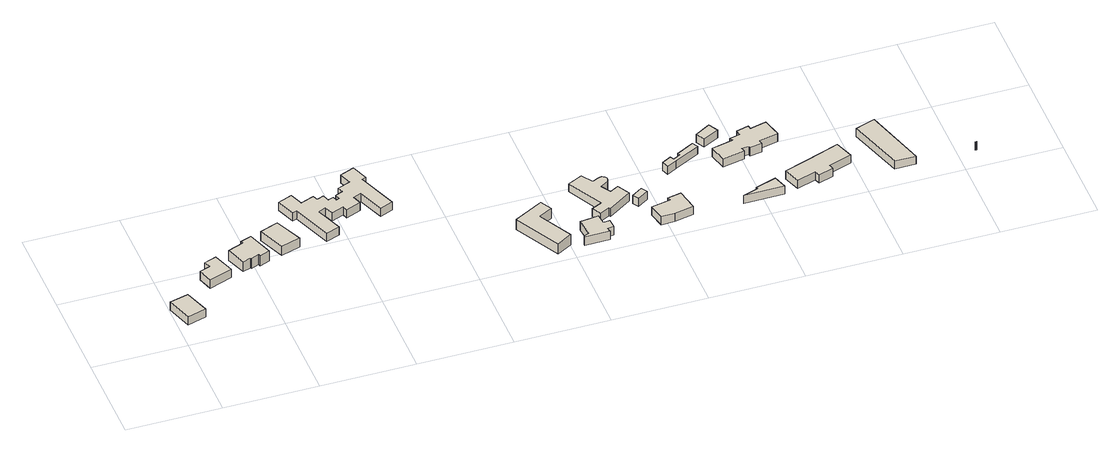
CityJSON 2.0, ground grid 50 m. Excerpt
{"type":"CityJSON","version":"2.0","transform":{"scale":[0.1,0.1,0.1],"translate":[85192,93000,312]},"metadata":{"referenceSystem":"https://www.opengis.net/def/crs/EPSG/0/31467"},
"CityObjects":{
"building1":{"type":"Building","geometry":[{"type":"Solid","lod":"1","boundaries":[[[[0,1,2,3]],[[2,4,5,3]],[[1,6,4,2]],[[0,7,6,1]],[[3,5,7,0]],[[4,6,7,5]]]]}]},
"building2":{"type":"Building","geometry":[{"type":"Solid","lod":"1","boundaries":[[[[8,9,10,11,12,13]],[[12,14,15,13]],[[11,16,14,12]],[[10,17,16,11]],[[9,18,17,10]],[[8,19,18,9]],[[13,15,19,8]],[[14,16,17,18,19,15]]]]}]},
"building3":{"type":"Building","geometry":[{"type":"Solid","lod":"1","boundaries":[[[[20,21,22,23,24,25,26,27,28,29]],[[28,30,31,29]],[[27,32,30,28]],[[26,33,32,27]],[[25,34,33,26]],[[24,35,34,25]],[[23,36,35,24]],[[22,37,36,23]],[[21,38,37,22]],[[20,39,38,21]],[[29,31,39,20]],[[30,32,33,34,35,36,37,38,39,31]]]]}]},
"building4":{"type":"Building","geometry":[{"type":"Solid","lod":"1","boundaries":[[[[40,41,42,43]],[[42,44,45,43]],[[41,46,44,42]],[[40,47,46,41]],[[43,45,47,40]],[[44,46,47,45]]]]}]},
"building5":{"type":"Building","geometry":[{"type":"Solid","lod":"1","boundaries":[[[[48,49,50,51,52,53,54,55,56,57,58,59,60,61,62,63,64,65,66,67,68,69,70,71,72,73,74,75,76,77,78,79]],[[78,80,81,79]],[[77,82,80,78]],[[76,83,82,77]],[[75,84,83,76]],[[74,85,84,75]],[[73,86,85,74]],[[72,87,86,73]],[[71,88,87,72]],[[70,89,88,71]],[[69,90,89,70]],[[68,91,90,69]],[[67,92,91,68]],[[66,93,92,67]],[[65,94,93,66]],[[64,95,94,65]],[[63,96,95,64]],[[62,97,96,63]],[[61,98,97,62]],[[60,99,98,61]],[[59,100,99,60]],[[58,101,100,59]],[[57,102,101,58]],[[56,103,102,57]],[[55,104,103,56]],[[54,105,104,55]],[[53,106,105,54]],[[52,107,106,53]],[[51,108,107,52]],[[50,109,108,51]],[[49,110,109,50]],[[48,111,110,49]],[[79,81,111,48]],[[80,82,83,84,85,86,87,88,89,90,91,92,93,94,95,96,97,98,99,100,101,102,103,104,105,106,107,108,109,110,111,81]]]]}]},
"building6":{"type":"Building","geometry":[{"type":"Solid","lod":"1","boundaries":[[[[112,113,114,115,116,117]],[[116,118,119,117]],[[115,120,118,116]],[[114,121,120,115]],[[113,122,121,114]],[[112,123,122,113]],[[117,119,123,112]],[[118,120,121,122,123,119]]]]}]},
"building7":{"type":"Building","geometry":[{"type":"Solid","lod":"1","boundaries":[[[[124,125,126,127,128,129,130,131,132,133,134]],[[133,135,136,134]],[[132,137,135,133]],[[131,138,137,132]],[[130,139,138,131]],[[129,140,139,130]],[[128,141,140,129]],[[127,142,141,128]],[[126,143,142,127]],[[125,144,143,126]],[[124,145,144,125]],[[134,136,145,124]],[[135,137,138,139,140,141,142,143,144,145,136]]]]}]},
"building8":{"type":"Building","geometry":[{"type":"Solid","lod":"1","boundaries":[[[[146,147,148,149,150,151,152,153,154,155,156,157,158,159,160,161,162,163,164]],[[163,165,166,164]],[[162,167,165,163]],[[161,168,167,162]],[[160,169,168,161]],[[159,170,169,160]],[[158,171,170,159]],[[157,172,171,158]],[[156,173,172,157]],[[155,174,173,156]],[[154,175,174,155]],[[153,176,175,154]],[[152,177,176,153]],[[151,178,177,152]],[[150,179,178,151]],[[149,180,179,150]],[[148,181,180,149]],[[147,182,181,148]],[[146,183,182,147]],[[164,166,183,146]],[[165,167,168,169,170,171,172,173,174,175,176,177,178,179,180,181,182,183,166]]]]}]},
"building9":{"type":"Building","geometry":[{"type":"Solid","lod":"1","boundaries":[[[[184,185,186,187]],[[186,188,189,187]],[[185,190,188,186]],[[184,191,190,185]],[[187,189,191,184]],[[188,190,191,189]]]]}]},
"building10":{"type":"Building","geometry":[{"type":"Solid","lod":"1","boundaries":[[[[192,193,194,195,196,197,198]],[[197,199,200,198]],[[196,201,199,197]],[[195,202,201,196]],[[194,203,202,195]],[[193,204,203,194]],[[192,205,204,193]],[[198,200,205,192]],[[199,201,202,203,204,205,200]]]]}]},
"building11":{"type":"Building","geometry":[{"type":"Solid","lod":"1","boundaries":[[[[206,207,208,209,210,211,212,213,214]],[[213,215,216,214]],[[212,217,215,213]],[[211,218,217,212]],[[210,219,218,211]],[[209,220,219,210]],[[208,221,220,209]],[[207,222,221,208]],[[206,223,222,207]],[[214,216,223,206]],[[215,217,218,219,220,221,222,223,216]]]]}]},
"building12":{"type":"Building","geometry":[{"type":"Solid","lod":"1","boundaries":[[[[224,225,226,227,228]],[[227,229,230,228]],[[226,231,229,227]],[[225,232,231,226]],[[224,233,232,225]],[[228,230,233,224]],[[229,231,232,233,230]]]]}]},
"building13":{"type":"Building","geometry":[{"type":"Solid","lod":"1","boundaries":[[[[234,235,236,237]],[[236,238,239,237]],[[235,240,238,236]],[[234,241,240,235]],[[237,239,241,234]],[[238,240,241,239]]]]}]},
"building14":{"type":"Building","geometry":[{"type":"Solid","lod":"1","boundaries":[[[[242,243,244,245,246,247,248,249,250,251,252,253,254,255,256,257]],[[256,258,259,257]],[[255,260,258,256]],[[254,261,260,255]],[[253,262,261,254]],[[252,263,262,253]],[[251,264,263,252]],[[250,265,264,251]],[[249,266,265,250]],[[248,267,266,249]],[[247,268,267,248]],[[246,269,268,247]],[[245,270,269,246]],[[244,271,270,245]],[[243,272,271,244]],[[242,273,272,243]],[[257,259,273,242]],[[258,260,261,262,263,264,265,266,267,268,269,270,271,272,273,259]]]]}]},
"building15":{"type":"Building","geometry":[{"type":"Solid","lod":"1","boundaries":[[[[274,275,276,277,278,279,280,281,282]],[[281,283,284,282]],[[280,285,283,281]],[[279,286,285,280]],[[278,287,286,279]],[[277,288,287,278]],[[276,289,288,277]],[[275,290,289,276]],[[274,291,290,275]],[[282,284,291,274]],[[283,285,286,287,288,289,290,291,284]]]]}]},
"building16":{"type":"Building","geometry":[{"type":"Solid","lod":"1","boundaries":[[[[292,293,294,295]],[[294,296,297,295]],[[293,298,296,294]],[[292,299,298,293]],[[295,297,299,292]],[[296,298,299,297]]]]}]},
"building17":{"type":"Building","geometry":[{"type":"Solid","lod":"1","boundaries":[[[[300,301,302]],[[301,303,304,302]],[[300,305,303,301]],[[302,304,305,300]],[[303,305,304]]]]}]}
},
"vertices":[
[7,283,58],[52,146,58],[152,175,58],[107,308,58],[152,175,8],[107,308,8],[52,146,8],[7,283,8],
[201,397,108],[227,320,108],[349,362,108],[309,473,108],[243,451,108],[257,415,108],[243,451,55],[257,415,55],[309,473,55],[349,362,55],[227,320,55],[201,397,55],
[458,531,118],[463,518,118],[379,487,118],[418,385,118],[462,401,118],[465,395,118],[507,412,118],[510,399,118],[564,420,118],[517,553,118],[564,420,55],[517,553,55],[510,399,55],[507,412,55],[465,395,55],[462,401,55],[418,385,55],[379,487,55],[463,518,55],[458,531,55],
[736,461,118],[672,607,118],[574,571,118],[633,431,118],[574,571,62],[633,431,62],[672,607,62],[736,461,62],
[1020,689,111],[1003,682,111],[994,706,111],[966,695,111],[953,731,111],[916,717,111],[905,744,111],[834,717,111],[807,787,111],[732,758,111],[770,659,111],[793,668,111],[874,458,111],[947,486,111],[893,626,111],[932,641,111],[950,596,111],[1016,621,111],[1026,594,111],[1104,625,111],[1087,671,111],[1130,688,111],[1184,549,111],[1253,576,111],[1172,786,111],[1194,795,111],[1161,882,111],[1086,853,111],[1110,789,111],[1039,762,111],[1051,731,111],[1010,715,111],[1051,731,61],[1010,715,61],[1039,762,61],[1110,789,61],[1086,853,61],[1161,882,61],[1194,795,61],[1172,786,61],[1253,576,61],[1184,549,61],[1130,688,61],[1087,671,61],[1104,625,61],[1026,594,61],[1016,621,61],[950,596,61],[932,641,61],[893,626,61],[947,486,61],[874,458,61],[793,668,61],[770,659,61],[732,758,61],[807,787,61],[834,717,61],[905,744,61],[916,717,61],[953,731,61],[966,695,61],[994,706,61],[1003,682,61],[1020,689,61],
[1889,230,117],[1961,269,117],[1929,329,117],[1775,247,117],[1904,6,117],[1985,50,117],[1904,6,52],[1985,50,52],[1775,247,52],[1929,329,52],[1961,269,52],[1889,230,52],
[2066,19,127],[2039,9,127],[2039,0,127],[2171,0,127],[2168,5,127],[2166,22,127],[2199,27,127],[2196,77,127],[2160,74,127],[2154,128,127],[2056,116,127],[2154,128,74],[2056,116,74],[2160,74,74],[2196,77,74],[2199,27,74],[2166,22,74],[2168,5,74],[2171,0,74],[2039,0,74],[2039,9,74],[2066,19,74],
[2305,415,87],[2304,430,87],[2297,439,87],[2285,446,87],[2275,446,87],[2260,441,87],[2232,427,87],[2192,486,87],[2115,449,87],[2215,259,87],[2160,234,87],[2188,186,87],[2237,213,87],[2244,205,87],[2369,285,87],[2333,352,87],[2287,326,87],[2256,376,87],[2300,402,87],[2256,376,37],[2300,402,37],[2287,326,37],[2333,352,37],[2369,285,37],[2244,205,37],[2237,213,37],[2188,186,37],[2160,234,37],[2215,259,37],[2115,449,37],[2192,486,37],[2232,427,37],[2260,441,37],[2275,446,37],[2285,446,37],[2297,439,37],[2304,430,37],[2305,415,37],
[2426,274,110],[2369,237,110],[2390,205,110],[2447,242,110],[2390,205,60],[2447,242,60],[2369,237,60],[2426,274,60],
[2604,21,146],[2582,136,146],[2510,122,146],[2515,104,146],[2414,85,146],[2433,0,146],[2503,0,146],[2433,0,94],[2503,0,94],[2414,85,94],[2515,104,94],[2510,122,94],[2582,136,94],[2604,21,94],
[2685,449,110],[2648,429,110],[2638,449,110],[2588,422,110],[2602,387,110],[2656,413,110],[2789,482,110],[2773,511,110],[2681,462,110],[2773,511,60],[2681,462,60],[2789,482,60],[2656,413,60],[2602,387,60],[2588,422,60],[2638,449,60],[2648,429,60],[2685,449,60],
[2933,36,161],[2938,26,161],[2856,0,161],[3068,0,161],[3045,72,161],[3068,0,111],[3045,72,111],[2856,0,111],[2938,26,111],[2933,36,111],
[2810,560,118],[2835,513,118],[2918,556,118],[2891,606,118],[2918,556,68],[2891,606,68],[2835,513,68],[2810,560,68],
[3074,353,150],[3070,377,150],[3172,401,150],[3146,499,150],[3060,478,150],[3055,499,150],[2992,482,150],[2997,454,150],[2941,441,150],[2951,424,150],[2835,399,150],[2859,307,150],[2975,330,150],[2970,350,150],[3007,355,150],[3011,342,150],[3007,355,97],[3011,342,97],[2970,350,97],[2975,330,97],[2859,307,97],[2835,399,97],[2951,424,97],[2941,441,97],[2997,454,97],[2992,482,97],[3055,499,97],[3060,478,97],[3146,499,97],[3172,401,97],[3070,377,97],[3074,353,97],
[3138,9,170],[3239,42,170],[3251,15,170],[3329,38,170],[3322,65,170],[3444,104,170],[3409,203,170],[3215,133,170],[3106,97,170],[3215,133,120],[3106,97,120],[3409,203,120],[3444,104,120],[3322,65,120],[3329,38,120],[3251,15,120],[3239,42,120],[3138,9,120],
[3538,294,162],[3633,0,162],[3743,0,162],[3643,330,162],[3743,0,112],[3643,330,112],[3633,0,112],[3538,294,112],
[4056,0,166],[4055,2,166],[4048,0,166],[4055,2,116],[4048,0,116],[4056,0,116]
]}
